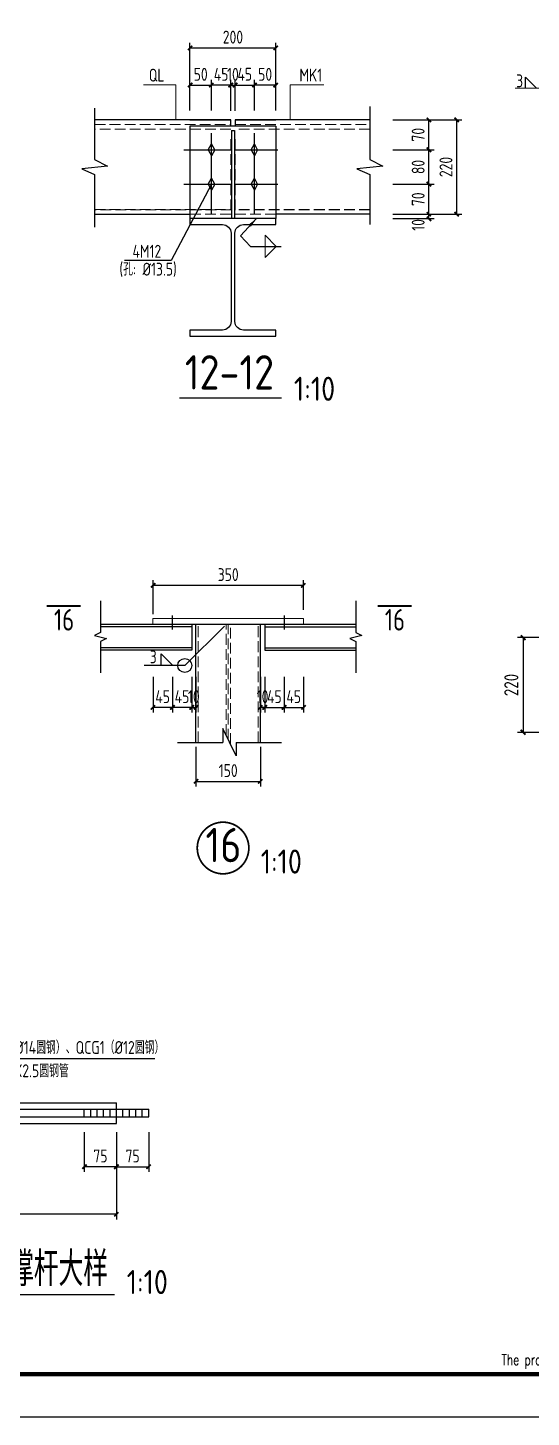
# Model space of a CAD drawing. Header units: millimetres. Extents: x 866561 to 877878, y 40199 to 44891.
# Drawn here: x 875580.1 to 875697.3, y 40208.1 to 40531.2 of the extents above; entities that cross this region are included whole.
import ezdxf
from ezdxf.enums import TextEntityAlignment as Align

# ---------------------------------------------------------------- set-up
doc = ezdxf.new("R2010")
doc.units = ezdxf.units.MM
doc.header["$LTSCALE"] = 1000
doc.header["$MEASUREMENT"] = 0
doc.linetypes.add('DASH', pattern=[0.35, 0.25, -0.1])
doc.linetypes.add('DOTE', pattern=[2.42, 2, -0.2, 0.02, -0.2])
for name, color, linetype, lineweight in [('1', 4, 'Continuous', 70), ('D3', 62, 'Continuous', 9), ('LZ', 64, 'Continuous', 9), ('数字', 3, 'Continuous', 9), ('细实线', 1, 'Continuous', 20)]:
    doc.layers.add(name, color=color, linetype=linetype, lineweight=lineweight)
for name, color, linetype in [('D1', 112, 'Continuous'), ('D2', 6, 'Continuous'), ('DIM', 7, 'Continuous'), ('DOTE', 1, 'DOTE'), ('FRAME', 4, 'Continuous'), ('M_Thin', 7, 'Continuous'), ('Prof', 2, 'Continuous'), ('PUB_DIM', 3, 'Continuous'), ('文字', 7, 'Continuous'), ('桩', 6, 'Continuous')]:
    doc.layers.add(name, color=color, linetype=linetype)
doc.styles.add('ECEC_TQ', font='txt_l.shx', dxfattribs={"bigfont": 'hztxt_l.shx'})
doc.styles.add('GBHZ', font='gbenor.shx', dxfattribs={"width": 0.9, "bigfont": 'gbcbig.shx'})
doc.dimstyles.new('Y10', dxfattribs={"dimscale": 0, "dimtxt": 3, "dimasz": 0.01, "dimexe": 1.2, "dimexo": 1, "dimgap": 1, "dimtad": 1, "dimdec": 0, "dimlfac": 10, "dimzin": 0, "dimdsep": 46, "dimtxsty": 'GBHZ', "dimblk1": 'DX', "dimblk2": 'DX', "dimsah": 1, "dimcen": 0.09, "dimdle": 1, "dimadec": 0, "dimazin": 0, "dimtfac": 1, "dimtdec": 0, "dimtix": 1, "dimtmove": 2, "dimatfit": 3, "dimldrblk": 'DX', "dimfxl": 0, "dimtolj": 1, "dimtzin": 0, "dimarcsym": 0})
doc.dimstyles.new('Y10(110)', dxfattribs={"dimscale": 1.1, "dimtxt": 3, "dimasz": 0.01, "dimexe": 1.2, "dimexo": 1, "dimgap": 1, "dimtad": 1, "dimdec": 0, "dimlfac": 10, "dimzin": 0, "dimdsep": 46, "dimtxsty": 'GBHZ', "dimblk1": 'DX', "dimblk2": 'DX', "dimsah": 1, "dimcen": 0.09, "dimdle": 1, "dimadec": 0, "dimazin": 0, "dimtfac": 1, "dimtdec": 0, "dimtix": 1, "dimtmove": 2, "dimatfit": 3, "dimldrblk": 'DX', "dimfxl": 0, "dimtolj": 1, "dimtzin": 0, "dimarcsym": 0})

# ---------------------------------------------------------------- blocks, each defined once
blk = doc.blocks.new('DX')
at = {"color": 0, "linetype": 'ByBlock', "const_width": 40}
blk.add_lwpolyline([(-54, -51), (46, 49)], dxfattribs=at)
blk = doc.blocks.new('*D701')
at = {"layer": 'Defpoints', "color": 0, "linetype": 'ByBlock', "transparency": 16777216}
for p in [(875600.74, 40275.39), (875550.06, 40273.17), (875550.06, 40255.31)]:
    blk.add_point(p, dxfattribs=at)
at = {"layer": 'dim', "color": 0, "linetype": 'ByBlock', "lineweight": -2, "transparency": 16777216}
for p, q in [((875550.06, 40272.17), (875550.06, 40254.11)), ((875600.74, 40274.39), (875600.74, 40254.11)), ((875600.73, 40255.31), (875550.07, 40255.31))]:
    blk.add_line(p, q, dxfattribs=at)
at = {"layer": 'dim', "color": 0, "linetype": 'ByBlock', "lineweight": -2, "transparency": 16777216, "xscale": 0.01, "yscale": 0.01, "zscale": 0.01, "rotation": 180}
blk.add_blockref('DX', (875550.06, 40255.31), dxfattribs=at)
at = {"layer": 'dim', "color": 0, "linetype": 'ByBlock', "lineweight": -2, "transparency": 16777216, "xscale": 0.01, "yscale": 0.01, "zscale": 0.01}
blk.add_blockref('DX', (875600.74, 40255.31), dxfattribs=at)
blk = doc.blocks.new('*D704')
at = {"layer": 'Defpoints', "color": 0, "linetype": 'ByBlock', "transparency": 16777216}
for p in [(875593.24, 40275.39), (875600.74, 40275.39), (875593.24, 40266.37)]:
    blk.add_point(p, dxfattribs=at)
at = {"layer": 'dim', "color": 0, "linetype": 'ByBlock', "lineweight": -2, "transparency": 16777216}
for p, q in [((875593.24, 40274.39), (875593.24, 40265.17)), ((875600.74, 40274.39), (875600.74, 40265.17)), ((875600.73, 40266.37), (875593.25, 40266.37))]:
    blk.add_line(p, q, dxfattribs=at)
at = {"layer": 'dim', "color": 0, "linetype": 'ByBlock', "lineweight": -2, "transparency": 16777216, "xscale": 0.01, "yscale": 0.01, "zscale": 0.01, "rotation": 180}
blk.add_blockref('DX', (875593.24, 40266.37), dxfattribs=at)
at = {"layer": 'dim', "color": 0, "linetype": 'ByBlock', "lineweight": -2, "transparency": 16777216, "xscale": 0.01, "yscale": 0.01, "zscale": 0.01}
blk.add_blockref('DX', (875600.74, 40266.37), dxfattribs=at)
at = {"layer": 'dim', "color": 0, "linetype": 'ByBlock', "transparency": 16777216, "insert": (875596.99, 40268.87), "char_height": 3, "attachment_point": 5, "style": 'GBHZ'}
blk.add_mtext('\\A1;75', dxfattribs=at)
blk = doc.blocks.new('*D705')
at = {"layer": 'Defpoints', "color": 0, "linetype": 'ByBlock', "transparency": 16777216}
for p in [(875600.74, 40275.39), (875608.24, 40275.39), (875608.24, 40266.37)]:
    blk.add_point(p, dxfattribs=at)
at = {"layer": 'dim', "color": 0, "linetype": 'ByBlock', "lineweight": -2, "transparency": 16777216}
for p, q in [((875600.74, 40274.39), (875600.74, 40265.17)), ((875608.24, 40274.39), (875608.24, 40265.17)), ((875600.75, 40266.37), (875608.23, 40266.37))]:
    blk.add_line(p, q, dxfattribs=at)
at = {"layer": 'dim', "color": 0, "linetype": 'ByBlock', "lineweight": -2, "transparency": 16777216, "xscale": 0.01, "yscale": 0.01, "zscale": 0.01, "rotation": 180}
blk.add_blockref('DX', (875600.74, 40266.37), dxfattribs=at)
at = {"layer": 'dim', "color": 0, "linetype": 'ByBlock', "lineweight": -2, "transparency": 16777216, "xscale": 0.01, "yscale": 0.01, "zscale": 0.01}
blk.add_blockref('DX', (875608.24, 40266.37), dxfattribs=at)
at = {"layer": 'dim', "color": 0, "linetype": 'ByBlock', "transparency": 16777216, "insert": (875604.49, 40268.87), "char_height": 3, "attachment_point": 5, "style": 'GBHZ'}
blk.add_mtext('\\A1;75', dxfattribs=at)
blk = doc.blocks.new('*D975')
at = {"layer": 'Defpoints', "color": 0, "linetype": 'ByBlock', "transparency": 16777216}
for p in [(875635.23, 40381.25), (875639.73, 40381.25), (875639.73, 40373.16)]:
    blk.add_point(p, dxfattribs=at)
at = {"layer": 'DIM', "color": 0, "linetype": 'ByBlock', "lineweight": -2, "transparency": 16777216}
for p, q in [((875635.23, 40380.25), (875635.23, 40371.96)), ((875639.73, 40380.25), (875639.73, 40371.96)), ((875635.22, 40373.16), (875635.21, 40373.16)), ((875635.23, 40373.16), (875639.73, 40373.16)), ((875639.74, 40373.16), (875639.75, 40373.16))]:
    blk.add_line(p, q, dxfattribs=at)
at = {"layer": 'DIM', "color": 0, "linetype": 'ByBlock', "lineweight": -2, "transparency": 16777216, "xscale": 0.01, "yscale": 0.01, "zscale": 0.01}
blk.add_blockref('DX', (875635.23, 40373.16), dxfattribs=at)
at = {"layer": 'DIM', "color": 0, "linetype": 'ByBlock', "lineweight": -2, "transparency": 16777216, "xscale": 0.01, "yscale": 0.01, "zscale": 0.01, "rotation": 180}
blk.add_blockref('DX', (875639.73, 40373.16), dxfattribs=at)
at = {"layer": 'DIM', "color": 0, "linetype": 'ByBlock', "transparency": 16777216, "insert": (875637.48, 40375.66), "char_height": 3, "attachment_point": 5, "style": 'GBHZ'}
blk.add_mtext('\\A1;45', dxfattribs=at)
blk = doc.blocks.new('*D976')
at = {"layer": 'Defpoints', "color": 0, "linetype": 'ByBlock', "transparency": 16777216}
for p in [(875639.73, 40381.25), (875644.23, 40381.25), (875644.23, 40373.16)]:
    blk.add_point(p, dxfattribs=at)
at = {"layer": 'DIM', "color": 0, "linetype": 'ByBlock', "lineweight": -2, "transparency": 16777216}
for p, q in [((875639.73, 40380.25), (875639.73, 40371.96)), ((875644.23, 40380.25), (875644.23, 40371.96)), ((875639.72, 40373.16), (875639.71, 40373.16)), ((875639.73, 40373.16), (875644.23, 40373.16)), ((875644.24, 40373.16), (875644.25, 40373.16))]:
    blk.add_line(p, q, dxfattribs=at)
at = {"layer": 'DIM', "color": 0, "linetype": 'ByBlock', "lineweight": -2, "transparency": 16777216, "xscale": 0.01, "yscale": 0.01, "zscale": 0.01}
blk.add_blockref('DX', (875639.73, 40373.16), dxfattribs=at)
at = {"layer": 'DIM', "color": 0, "linetype": 'ByBlock', "lineweight": -2, "transparency": 16777216, "xscale": 0.01, "yscale": 0.01, "zscale": 0.01, "rotation": 180}
blk.add_blockref('DX', (875644.23, 40373.16), dxfattribs=at)
at = {"layer": 'DIM', "color": 0, "linetype": 'ByBlock', "transparency": 16777216, "insert": (875641.98, 40375.66), "char_height": 3, "attachment_point": 5, "style": 'GBHZ'}
blk.add_mtext('\\A1;45', dxfattribs=at)
blk = doc.blocks.new('*D977')
at = {"layer": 'Defpoints', "color": 0, "linetype": 'ByBlock', "transparency": 16777216}
for p in [(875634.23, 40381.25), (875635.23, 40381.25), (875634.23, 40373.16)]:
    blk.add_point(p, dxfattribs=at)
at = {"layer": 'DIM', "color": 0, "linetype": 'ByBlock', "lineweight": -2, "transparency": 16777216}
for p, q in [((875634.23, 40380.25), (875634.23, 40371.96)), ((875635.23, 40380.25), (875635.23, 40371.96)), ((875634.22, 40373.16), (875634.21, 40373.16)), ((875635.23, 40373.16), (875634.23, 40373.16)), ((875635.24, 40373.16), (875635.25, 40373.16))]:
    blk.add_line(p, q, dxfattribs=at)
at = {"layer": 'DIM', "color": 0, "linetype": 'ByBlock', "lineweight": -2, "transparency": 16777216, "xscale": 0.01, "yscale": 0.01, "zscale": 0.01}
blk.add_blockref('DX', (875634.23, 40373.16), dxfattribs=at)
at = {"layer": 'DIM', "color": 0, "linetype": 'ByBlock', "lineweight": -2, "transparency": 16777216, "xscale": 0.01, "yscale": 0.01, "zscale": 0.01, "rotation": 180}
blk.add_blockref('DX', (875635.23, 40373.16), dxfattribs=at)
at = {"layer": 'DIM', "color": 0, "linetype": 'ByBlock', "transparency": 16777216, "insert": (875634.73, 40375.66), "char_height": 3, "attachment_point": 5, "style": 'GBHZ'}
blk.add_mtext('\\A1;10', dxfattribs=at)
blk = doc.blocks.new('*D978')
at = {"layer": 'Defpoints', "color": 0, "linetype": 'ByBlock', "transparency": 16777216}
for p in [(875609.23, 40401.53), (875644.23, 40394.84), (875609.23, 40393.83)]:
    blk.add_point(p, dxfattribs=at)
at = {"layer": 'DIM', "color": 0, "linetype": 'ByBlock', "lineweight": -2, "transparency": 16777216}
for p, q in [((875609.23, 40394.83), (875609.23, 40402.73)), ((875644.22, 40401.53), (875609.24, 40401.53)), ((875644.23, 40395.84), (875644.23, 40402.73))]:
    blk.add_line(p, q, dxfattribs=at)
at = {"layer": 'DIM', "color": 0, "linetype": 'ByBlock', "lineweight": -2, "transparency": 16777216, "xscale": 0.01, "yscale": 0.01, "zscale": 0.01, "rotation": 180}
blk.add_blockref('DX', (875609.23, 40401.53), dxfattribs=at)
at = {"layer": 'DIM', "color": 0, "linetype": 'ByBlock', "lineweight": -2, "transparency": 16777216, "xscale": 0.01, "yscale": 0.01, "zscale": 0.01}
blk.add_blockref('DX', (875644.23, 40401.53), dxfattribs=at)
at = {"layer": 'DIM', "color": 0, "linetype": 'ByBlock', "transparency": 16777216, "insert": (875626.73, 40404.03), "char_height": 3, "attachment_point": 5, "style": 'GBHZ'}
blk.add_mtext('\\A1;350', dxfattribs=at)
blk = doc.blocks.new('*D979')
at = {"layer": 'Defpoints', "color": 0, "linetype": 'ByBlock', "transparency": 16777216}
for p in [(875619.23, 40365.02), (875634.23, 40365.02), (875634.23, 40355.97)]:
    blk.add_point(p, dxfattribs=at)
at = {"layer": 'DIM', "color": 0, "linetype": 'ByBlock', "lineweight": -2, "transparency": 16777216}
for p, q in [((875619.23, 40364.02), (875619.23, 40354.77)), ((875634.23, 40364.02), (875634.23, 40354.77)), ((875619.24, 40355.97), (875634.22, 40355.97))]:
    blk.add_line(p, q, dxfattribs=at)
at = {"layer": 'DIM', "color": 0, "linetype": 'ByBlock', "lineweight": -2, "transparency": 16777216, "xscale": 0.01, "yscale": 0.01, "zscale": 0.01, "rotation": 180}
blk.add_blockref('DX', (875619.23, 40355.97), dxfattribs=at)
at = {"layer": 'DIM', "color": 0, "linetype": 'ByBlock', "lineweight": -2, "transparency": 16777216, "xscale": 0.01, "yscale": 0.01, "zscale": 0.01}
blk.add_blockref('DX', (875634.23, 40355.97), dxfattribs=at)
at = {"layer": 'DIM', "color": 0, "linetype": 'ByBlock', "transparency": 16777216, "insert": (875626.73, 40358.47), "char_height": 3, "attachment_point": 5, "style": 'GBHZ'}
blk.add_mtext('\\A1;150', dxfattribs=at)
blk = doc.blocks.new('*D980')
at = {"layer": 'Defpoints', "color": 0, "linetype": 'ByBlock', "transparency": 16777216}
for p in [(875613.73, 40381.25), (875618.23, 40381.25), (875613.73, 40373.16)]:
    blk.add_point(p, dxfattribs=at)
at = {"layer": 'DIM', "color": 0, "linetype": 'ByBlock', "lineweight": -2, "transparency": 16777216}
for p, q in [((875613.73, 40380.25), (875613.73, 40371.96)), ((875618.23, 40380.25), (875618.23, 40371.96)), ((875613.72, 40373.16), (875613.71, 40373.16)), ((875618.23, 40373.16), (875613.73, 40373.16)), ((875618.24, 40373.16), (875618.25, 40373.16))]:
    blk.add_line(p, q, dxfattribs=at)
at = {"layer": 'DIM', "color": 0, "linetype": 'ByBlock', "lineweight": -2, "transparency": 16777216, "xscale": 0.01, "yscale": 0.01, "zscale": 0.01}
blk.add_blockref('DX', (875613.73, 40373.16), dxfattribs=at)
at = {"layer": 'DIM', "color": 0, "linetype": 'ByBlock', "lineweight": -2, "transparency": 16777216, "xscale": 0.01, "yscale": 0.01, "zscale": 0.01, "rotation": 180}
blk.add_blockref('DX', (875618.23, 40373.16), dxfattribs=at)
at = {"layer": 'DIM', "color": 0, "linetype": 'ByBlock', "transparency": 16777216, "insert": (875615.98, 40375.66), "char_height": 3, "attachment_point": 5, "style": 'GBHZ'}
blk.add_mtext('\\A1;45', dxfattribs=at)
blk = doc.blocks.new('*D981')
at = {"layer": 'Defpoints', "color": 0, "linetype": 'ByBlock', "transparency": 16777216}
for p in [(875609.23, 40381.25), (875613.73, 40381.25), (875609.23, 40373.16)]:
    blk.add_point(p, dxfattribs=at)
at = {"layer": 'DIM', "color": 0, "linetype": 'ByBlock', "lineweight": -2, "transparency": 16777216}
for p, q in [((875609.23, 40380.25), (875609.23, 40371.96)), ((875613.73, 40380.25), (875613.73, 40371.96)), ((875609.22, 40373.16), (875609.21, 40373.16)), ((875613.73, 40373.16), (875609.23, 40373.16)), ((875613.74, 40373.16), (875613.75, 40373.16))]:
    blk.add_line(p, q, dxfattribs=at)
at = {"layer": 'DIM', "color": 0, "linetype": 'ByBlock', "lineweight": -2, "transparency": 16777216, "xscale": 0.01, "yscale": 0.01, "zscale": 0.01}
blk.add_blockref('DX', (875609.23, 40373.16), dxfattribs=at)
at = {"layer": 'DIM', "color": 0, "linetype": 'ByBlock', "lineweight": -2, "transparency": 16777216, "xscale": 0.01, "yscale": 0.01, "zscale": 0.01, "rotation": 180}
blk.add_blockref('DX', (875613.73, 40373.16), dxfattribs=at)
at = {"layer": 'DIM', "color": 0, "linetype": 'ByBlock', "transparency": 16777216, "insert": (875611.48, 40375.66), "char_height": 3, "attachment_point": 5, "style": 'GBHZ'}
blk.add_mtext('\\A1;45', dxfattribs=at)
blk = doc.blocks.new('*D982')
at = {"layer": 'Defpoints', "color": 0, "linetype": 'ByBlock', "transparency": 16777216}
for p in [(875618.23, 40381.25), (875619.23, 40381.25), (875619.23, 40373.16)]:
    blk.add_point(p, dxfattribs=at)
at = {"layer": 'DIM', "color": 0, "linetype": 'ByBlock', "lineweight": -2, "transparency": 16777216}
for p, q in [((875618.23, 40380.25), (875618.23, 40371.96)), ((875619.23, 40380.25), (875619.23, 40371.96)), ((875618.22, 40373.16), (875618.21, 40373.16)), ((875618.23, 40373.16), (875619.23, 40373.16)), ((875619.24, 40373.16), (875619.25, 40373.16))]:
    blk.add_line(p, q, dxfattribs=at)
at = {"layer": 'DIM', "color": 0, "linetype": 'ByBlock', "lineweight": -2, "transparency": 16777216, "xscale": 0.01, "yscale": 0.01, "zscale": 0.01}
blk.add_blockref('DX', (875618.23, 40373.16), dxfattribs=at)
at = {"layer": 'DIM', "color": 0, "linetype": 'ByBlock', "lineweight": -2, "transparency": 16777216, "xscale": 0.01, "yscale": 0.01, "zscale": 0.01, "rotation": 180}
blk.add_blockref('DX', (875619.23, 40373.16), dxfattribs=at)
at = {"layer": 'DIM', "color": 0, "linetype": 'ByBlock', "transparency": 16777216, "insert": (875618.73, 40375.66), "char_height": 3, "attachment_point": 5, "style": 'GBHZ'}
blk.add_mtext('\\A1;10', dxfattribs=at)
blk = doc.blocks.new('*D1043')
at = {"layer": 'Defpoints', "color": 0, "linetype": 'ByBlock', "transparency": 16777216}
for p in [(875710.88, 40389.4), (875695.37, 40367.35), (875710.88, 40367.35)]:
    blk.add_point(p, dxfattribs=at)
at = {"layer": 'DIM', "color": 0, "linetype": 'ByBlock', "lineweight": -2, "transparency": 16777216}
for p, q in [((875709.78, 40389.4), (875694.05, 40389.4)), ((875695.37, 40389.39), (875695.37, 40367.36)), ((875709.78, 40367.35), (875694.05, 40367.35))]:
    blk.add_line(p, q, dxfattribs=at)
at = {"layer": 'DIM', "color": 0, "linetype": 'ByBlock', "lineweight": -2, "transparency": 16777216, "xscale": 0.011, "yscale": 0.011, "zscale": 0.011}
for p, rotation in [((875695.37, 40389.4), 90), ((875695.37, 40367.35), 270)]:
    blk.add_blockref('DX', p, dxfattribs=dict(at, rotation=rotation))
at = {"layer": 'DIM', "color": 0, "linetype": 'ByBlock', "transparency": 16777216, "insert": (875692.62, 40378.37), "char_height": 3.3, "attachment_point": 5, "rotation": 90, "style": 'GBHZ'}
blk.add_mtext('\\A1;220', dxfattribs=at)
blk = doc.blocks.new('*D1052')
at = {"layer": 'Defpoints', "color": 0, "linetype": 'ByBlock', "transparency": 16777216}
for p in [(875664.08, 40487.8), (875673.44, 40487.8), (875664.08, 40486.8)]:
    blk.add_point(p, dxfattribs=at)
at = {"layer": 'DIM', "color": 0, "linetype": 'ByBlock', "lineweight": -2, "transparency": 16777216}
for p, q in [((875665.08, 40487.8), (875674.64, 40487.8)), ((875673.44, 40487.81), (875673.44, 40487.82)), ((875673.44, 40486.8), (875673.44, 40487.8)), ((875665.08, 40486.8), (875674.64, 40486.8)), ((875673.44, 40486.79), (875673.44, 40486.78))]:
    blk.add_line(p, q, dxfattribs=at)
at = {"layer": 'DIM', "color": 0, "linetype": 'ByBlock', "lineweight": -2, "transparency": 16777216, "xscale": 0.01, "yscale": 0.01, "zscale": 0.01}
for p, rotation in [((875673.44, 40487.8), 270), ((875673.44, 40486.8), 90)]:
    blk.add_blockref('DX', p, dxfattribs=dict(at, rotation=rotation))
at = {"layer": 'DIM', "color": 0, "linetype": 'ByBlock', "transparency": 16777216, "insert": (875670.94, 40485.33), "char_height": 3, "attachment_point": 5, "rotation": 90, "style": 'GBHZ'}
blk.add_mtext('\\A1;10', dxfattribs=at)
blk = doc.blocks.new('*D1053')
at = {"layer": 'Defpoints', "color": 0, "linetype": 'ByBlock', "transparency": 16777216}
for p in [(875664.08, 40494.8), (875673.44, 40494.8), (875664.08, 40487.8)]:
    blk.add_point(p, dxfattribs=at)
at = {"layer": 'DIM', "color": 0, "linetype": 'ByBlock', "lineweight": -2, "transparency": 16777216}
for p, q in [((875665.08, 40494.8), (875674.64, 40494.8)), ((875673.44, 40487.81), (875673.44, 40494.79)), ((875665.08, 40487.8), (875674.64, 40487.8))]:
    blk.add_line(p, q, dxfattribs=at)
at = {"layer": 'DIM', "color": 0, "linetype": 'ByBlock', "lineweight": -2, "transparency": 16777216, "xscale": 0.01, "yscale": 0.01, "zscale": 0.01}
for p, rotation in [((875673.44, 40494.8), 90), ((875673.44, 40487.8), 270)]:
    blk.add_blockref('DX', p, dxfattribs=dict(at, rotation=rotation))
at = {"layer": 'DIM', "color": 0, "linetype": 'ByBlock', "transparency": 16777216, "insert": (875670.94, 40491.3), "char_height": 3, "attachment_point": 5, "rotation": 90, "style": 'GBHZ'}
blk.add_mtext('\\A1;70', dxfattribs=at)
blk = doc.blocks.new('*D1054')
at = {"layer": 'Defpoints', "color": 0, "linetype": 'ByBlock', "transparency": 16777216}
for p in [(875664.08, 40502.8), (875673.44, 40502.8), (875664.08, 40494.8)]:
    blk.add_point(p, dxfattribs=at)
at = {"layer": 'DIM', "color": 0, "linetype": 'ByBlock', "lineweight": -2, "transparency": 16777216}
for p, q in [((875665.08, 40502.8), (875674.64, 40502.8)), ((875673.44, 40494.81), (875673.44, 40502.79)), ((875665.08, 40494.8), (875674.64, 40494.8))]:
    blk.add_line(p, q, dxfattribs=at)
at = {"layer": 'DIM', "color": 0, "linetype": 'ByBlock', "lineweight": -2, "transparency": 16777216, "xscale": 0.01, "yscale": 0.01, "zscale": 0.01}
for p, rotation in [((875673.44, 40502.8), 90), ((875673.44, 40494.8), 270)]:
    blk.add_blockref('DX', p, dxfattribs=dict(at, rotation=rotation))
at = {"layer": 'DIM', "color": 0, "linetype": 'ByBlock', "transparency": 16777216, "insert": (875670.94, 40498.8), "char_height": 3, "attachment_point": 5, "rotation": 90, "style": 'GBHZ'}
blk.add_mtext('\\A1;80', dxfattribs=at)
blk = doc.blocks.new('*D1055')
at = {"layer": 'Defpoints', "color": 0, "linetype": 'ByBlock', "transparency": 16777216}
for p in [(875664.08, 40509.8), (875673.44, 40509.8), (875664.08, 40502.8)]:
    blk.add_point(p, dxfattribs=at)
at = {"layer": 'DIM', "color": 0, "linetype": 'ByBlock', "lineweight": -2, "transparency": 16777216}
for p, q in [((875665.08, 40509.8), (875674.64, 40509.8)), ((875673.44, 40502.81), (875673.44, 40509.79)), ((875665.08, 40502.8), (875674.64, 40502.8))]:
    blk.add_line(p, q, dxfattribs=at)
at = {"layer": 'DIM', "color": 0, "linetype": 'ByBlock', "lineweight": -2, "transparency": 16777216, "xscale": 0.01, "yscale": 0.01, "zscale": 0.01}
for p, rotation in [((875673.44, 40509.8), 90), ((875673.44, 40502.8), 270)]:
    blk.add_blockref('DX', p, dxfattribs=dict(at, rotation=rotation))
at = {"layer": 'DIM', "color": 0, "linetype": 'ByBlock', "transparency": 16777216, "insert": (875670.94, 40506.3), "char_height": 3, "attachment_point": 5, "rotation": 90, "style": 'GBHZ'}
blk.add_mtext('\\A1;70', dxfattribs=at)
blk = doc.blocks.new('*D1059')
at = {"layer": 'Defpoints', "color": 0, "linetype": 'ByBlock', "transparency": 16777216}
for p in [(875622.83, 40517.84), (875617.83, 40510.9), (875622.83, 40510.9)]:
    blk.add_point(p, dxfattribs=at)
at = {"layer": 'DIM', "color": 0, "linetype": 'ByBlock', "lineweight": -2, "transparency": 16777216}
for p, q in [((875617.83, 40511.9), (875617.83, 40519.04)), ((875617.84, 40517.84), (875622.82, 40517.84)), ((875622.83, 40511.9), (875622.83, 40519.04))]:
    blk.add_line(p, q, dxfattribs=at)
at = {"layer": 'DIM', "color": 0, "linetype": 'ByBlock', "lineweight": -2, "transparency": 16777216, "xscale": 0.01, "yscale": 0.01, "zscale": 0.01, "rotation": 180}
blk.add_blockref('DX', (875617.83, 40517.84), dxfattribs=at)
at = {"layer": 'DIM', "color": 0, "linetype": 'ByBlock', "lineweight": -2, "transparency": 16777216, "xscale": 0.01, "yscale": 0.01, "zscale": 0.01}
blk.add_blockref('DX', (875622.83, 40517.84), dxfattribs=at)
at = {"layer": 'DIM', "color": 0, "linetype": 'ByBlock', "transparency": 16777216, "insert": (875620.33, 40520.34), "char_height": 3, "attachment_point": 5, "style": 'GBHZ'}
blk.add_mtext('\\A1;50', dxfattribs=at)
blk = doc.blocks.new('*D1060')
at = {"layer": 'Defpoints', "color": 0, "linetype": 'ByBlock', "transparency": 16777216}
for p in [(875622.83, 40517.84), (875622.83, 40510.9), (875627.33, 40510.83)]:
    blk.add_point(p, dxfattribs=at)
at = {"layer": 'DIM', "color": 0, "linetype": 'ByBlock', "lineweight": -2, "transparency": 16777216}
for p, q in [((875622.82, 40517.84), (875622.81, 40517.84)), ((875622.83, 40511.9), (875622.83, 40519.04)), ((875627.33, 40517.84), (875622.83, 40517.84)), ((875627.33, 40511.83), (875627.33, 40519.04)), ((875627.34, 40517.84), (875627.35, 40517.84))]:
    blk.add_line(p, q, dxfattribs=at)
at = {"layer": 'DIM', "color": 0, "linetype": 'ByBlock', "lineweight": -2, "transparency": 16777216, "xscale": 0.01, "yscale": 0.01, "zscale": 0.01}
blk.add_blockref('DX', (875622.83, 40517.84), dxfattribs=at)
at = {"layer": 'DIM', "color": 0, "linetype": 'ByBlock', "lineweight": -2, "transparency": 16777216, "xscale": 0.01, "yscale": 0.01, "zscale": 0.01, "rotation": 180}
blk.add_blockref('DX', (875627.33, 40517.84), dxfattribs=at)
at = {"layer": 'DIM', "color": 0, "linetype": 'ByBlock', "transparency": 16777216, "insert": (875625.08, 40520.34), "char_height": 3, "attachment_point": 5, "style": 'GBHZ'}
blk.add_mtext('\\A1;45', dxfattribs=at)
blk = doc.blocks.new('*D1061')
at = {"layer": 'Defpoints', "color": 0, "linetype": 'ByBlock', "transparency": 16777216}
for p in [(875632.83, 40517.84), (875632.83, 40510.9), (875637.83, 40510.9)]:
    blk.add_point(p, dxfattribs=at)
at = {"layer": 'DIM', "color": 0, "linetype": 'ByBlock', "lineweight": -2, "transparency": 16777216}
for p, q in [((875632.83, 40511.9), (875632.83, 40519.04)), ((875637.82, 40517.84), (875632.84, 40517.84)), ((875637.83, 40511.9), (875637.83, 40519.04))]:
    blk.add_line(p, q, dxfattribs=at)
at = {"layer": 'DIM', "color": 0, "linetype": 'ByBlock', "lineweight": -2, "transparency": 16777216, "xscale": 0.01, "yscale": 0.01, "zscale": 0.01, "rotation": 180}
blk.add_blockref('DX', (875632.83, 40517.84), dxfattribs=at)
at = {"layer": 'DIM', "color": 0, "linetype": 'ByBlock', "lineweight": -2, "transparency": 16777216, "xscale": 0.01, "yscale": 0.01, "zscale": 0.01}
blk.add_blockref('DX', (875637.83, 40517.84), dxfattribs=at)
at = {"layer": 'DIM', "color": 0, "linetype": 'ByBlock', "transparency": 16777216, "insert": (875635.33, 40520.34), "char_height": 3, "attachment_point": 5, "style": 'GBHZ'}
blk.add_mtext('\\A1;50', dxfattribs=at)
blk = doc.blocks.new('*D1062')
at = {"layer": 'Defpoints', "color": 0, "linetype": 'ByBlock', "transparency": 16777216}
for p in [(875637.83, 40526.49), (875617.83, 40512.9), (875637.83, 40512.9)]:
    blk.add_point(p, dxfattribs=at)
at = {"layer": 'DIM', "color": 0, "linetype": 'ByBlock', "lineweight": -2, "transparency": 16777216}
for p, q in [((875617.83, 40513.9), (875617.83, 40527.69)), ((875617.84, 40526.49), (875637.82, 40526.49)), ((875637.83, 40513.9), (875637.83, 40527.69))]:
    blk.add_line(p, q, dxfattribs=at)
at = {"layer": 'DIM', "color": 0, "linetype": 'ByBlock', "lineweight": -2, "transparency": 16777216, "xscale": 0.01, "yscale": 0.01, "zscale": 0.01, "rotation": 180}
blk.add_blockref('DX', (875617.83, 40526.49), dxfattribs=at)
at = {"layer": 'DIM', "color": 0, "linetype": 'ByBlock', "lineweight": -2, "transparency": 16777216, "xscale": 0.01, "yscale": 0.01, "zscale": 0.01}
blk.add_blockref('DX', (875637.83, 40526.49), dxfattribs=at)
at = {"layer": 'DIM', "color": 0, "linetype": 'ByBlock', "transparency": 16777216, "insert": (875627.83, 40528.99), "char_height": 3, "attachment_point": 5, "style": 'GBHZ'}
blk.add_mtext('\\A1;200', dxfattribs=at)
blk = doc.blocks.new('*D1063')
at = {"layer": 'Defpoints', "color": 0, "linetype": 'ByBlock', "transparency": 16777216}
for p in [(875628.33, 40517.84), (875627.33, 40510.83), (875628.33, 40510.85)]:
    blk.add_point(p, dxfattribs=at)
at = {"layer": 'DIM', "color": 0, "linetype": 'ByBlock', "lineweight": -2, "transparency": 16777216}
for p, q in [((875627.32, 40517.84), (875627.31, 40517.84)), ((875627.33, 40511.83), (875627.33, 40519.04)), ((875627.33, 40517.84), (875628.33, 40517.84)), ((875628.33, 40511.85), (875628.33, 40519.04)), ((875628.34, 40517.84), (875628.35, 40517.84))]:
    blk.add_line(p, q, dxfattribs=at)
at = {"layer": 'DIM', "color": 0, "linetype": 'ByBlock', "lineweight": -2, "transparency": 16777216, "xscale": 0.01, "yscale": 0.01, "zscale": 0.01}
blk.add_blockref('DX', (875627.33, 40517.84), dxfattribs=at)
at = {"layer": 'DIM', "color": 0, "linetype": 'ByBlock', "lineweight": -2, "transparency": 16777216, "xscale": 0.01, "yscale": 0.01, "zscale": 0.01, "rotation": 180}
blk.add_blockref('DX', (875628.33, 40517.84), dxfattribs=at)
at = {"layer": 'DIM', "color": 0, "linetype": 'ByBlock', "transparency": 16777216, "insert": (875627.83, 40520.34), "char_height": 3, "attachment_point": 5, "style": 'GBHZ'}
blk.add_mtext('\\A1;10', dxfattribs=at)
blk = doc.blocks.new('*D1064')
at = {"layer": 'Defpoints', "color": 0, "linetype": 'ByBlock', "transparency": 16777216}
for p in [(875632.83, 40517.86), (875628.33, 40510.85), (875632.83, 40510.91)]:
    blk.add_point(p, dxfattribs=at)
at = {"layer": 'DIM', "color": 0, "linetype": 'ByBlock', "lineweight": -2, "transparency": 16777216}
for p, q in [((875628.32, 40517.86), (875628.31, 40517.86)), ((875628.33, 40511.85), (875628.33, 40519.06)), ((875628.33, 40517.86), (875632.83, 40517.86)), ((875632.83, 40511.91), (875632.83, 40519.06)), ((875632.84, 40517.86), (875632.85, 40517.86))]:
    blk.add_line(p, q, dxfattribs=at)
at = {"layer": 'DIM', "color": 0, "linetype": 'ByBlock', "lineweight": -2, "transparency": 16777216, "xscale": 0.01, "yscale": 0.01, "zscale": 0.01}
blk.add_blockref('DX', (875628.33, 40517.86), dxfattribs=at)
at = {"layer": 'DIM', "color": 0, "linetype": 'ByBlock', "lineweight": -2, "transparency": 16777216, "xscale": 0.01, "yscale": 0.01, "zscale": 0.01, "rotation": 180}
blk.add_blockref('DX', (875632.83, 40517.86), dxfattribs=at)
at = {"layer": 'DIM', "color": 0, "linetype": 'ByBlock', "transparency": 16777216, "insert": (875630.58, 40520.36), "char_height": 3, "attachment_point": 5, "style": 'GBHZ'}
blk.add_mtext('\\A1;45', dxfattribs=at)
blk = doc.blocks.new('*D1065')
at = {"layer": 'Defpoints', "color": 0, "linetype": 'ByBlock', "transparency": 16777216}
for p in [(875665.08, 40509.8), (875679.9, 40509.8), (875665.08, 40487.8)]:
    blk.add_point(p, dxfattribs=at)
at = {"layer": 'DIM', "color": 0, "linetype": 'ByBlock', "lineweight": -2, "transparency": 16777216}
for p, q in [((875666.08, 40509.8), (875681.1, 40509.8)), ((875679.9, 40487.81), (875679.9, 40509.79)), ((875666.08, 40487.8), (875681.1, 40487.8))]:
    blk.add_line(p, q, dxfattribs=at)
at = {"layer": 'DIM', "color": 0, "linetype": 'ByBlock', "lineweight": -2, "transparency": 16777216, "xscale": 0.01, "yscale": 0.01, "zscale": 0.01}
for p, rotation in [((875679.9, 40509.8), 90), ((875679.9, 40487.8), 270)]:
    blk.add_blockref('DX', p, dxfattribs=dict(at, rotation=rotation))
at = {"layer": 'DIM', "color": 0, "linetype": 'ByBlock', "transparency": 16777216, "insert": (875677.4, 40498.8), "char_height": 3, "attachment_point": 5, "rotation": 90, "style": 'GBHZ'}
blk.add_mtext('\\A1;220', dxfattribs=at)

msp = doc.modelspace()

# ---------------------------------------------------------------- linework, layer by layer
msp.add_line((875911.262, 40208.139), (875070.262, 40208.139))
at = {"color": 0, "const_width": 1}
msp.add_lwpolyline([(875901.262, 40218.139), (875095.262, 40218.139), (875095.262, 40792.139), (875901.262, 40792.139)], close=True, dxfattribs=at)
at = {"linetype": 'ByBlock', "ltscale": 0.5, "const_width": 0.4}
msp.add_lwpolyline([(875619.529, 40340.473, 1), (875631.529, 40340.473, 1)], format="xyb", close=True, dxfattribs=at)
at = {"layer": '1', "const_width": 0.48}
for points in [[(875584.491, 40396.756), (875592.413, 40396.756)], [(875661.483, 40396.756), (875669.405, 40396.756)]]:
    msp.add_lwpolyline(points, dxfattribs=at)
at = {"layer": 'D1', "color": 251}
for p, q in [((875695.909, 40517.098), (875695.909, 40519.667)), ((875695.909, 40519.667), (875698.478, 40517.098)), ((875622.834, 40494.799), (875613.422, 40477.084)), ((875635.361, 40482.92), (875637.93, 40480.35)), ((875631.901, 40480.35), (875639.047, 40480.35)), ((875635.361, 40477.781), (875637.93, 40480.35)), ((875613.422, 40477.084), (875602.599, 40477.084)), ((875616.62, 40382.907), (875625.841, 40392.024)), ((875611.151, 40382.907), (875611.151, 40385.611)), ((875611.151, 40385.611), (875613.855, 40382.907)), ((875616.62, 40382.907), (875607.211, 40382.907)), ((875628.562, 40361.937), (875625.485, 40368.258)), ((875625.485, 40368.258), (875625.485, 40365.023)), ((875614.899, 40365.023), (875625.485, 40365.023)), ((875628.562, 40365.023), (875639.168, 40365.023)), ((875628.562, 40365.023), (875628.562, 40361.937))]:
    msp.add_line(p, q, dxfattribs=at)
msp.add_circle((875616.62, 40382.907), 1.629, dxfattribs=at)
at = {"layer": 'D2'}
for p, q in [((875627.334, 40509.756), (875595.639, 40509.756)), ((875617.834, 40509.756), (875627.334, 40509.756)), ((875617.834, 40508.265), (875617.834, 40486.802)), ((875637.834, 40508.265), (875617.834, 40508.265)), ((875627.334, 40508.265), (875627.334, 40509.756)), ((875627.484, 40507.265), (875627.484, 40486.802)), ((875627.484, 40507.265), (875628.184, 40507.265)), ((875628.184, 40507.265), (875628.184, 40486.802)), ((875628.334, 40509.756), (875637.834, 40509.756)), ((875659.685, 40509.756), (875628.334, 40509.756)), ((875628.334, 40509.756), (875628.334, 40508.265)), ((875637.834, 40508.265), (875637.834, 40486.802)), ((875595.639, 40487.802), (875617.834, 40487.802)), ((875659.685, 40487.802), (875637.834, 40487.802)), ((875613.727, 40394.503), (875613.727, 40391.235)), ((875639.727, 40394.503), (875639.727, 40391.235)), ((875597.028, 40392.474), (875656.426, 40392.474)), ((875618.23, 40391.911), (875597.028, 40391.911)), ((875618.23, 40392.474), (875618.23, 40386.476)), ((875619.227, 40365.023), (875619.227, 40392.474)), ((875634.227, 40365.023), (875634.227, 40392.474)), ((875635.224, 40392.474), (875635.224, 40386.476)), ((875635.224, 40391.911), (875656.426, 40391.911)), ((875618.23, 40387.04), (875597.028, 40387.04)), ((875618.23, 40386.476), (875597.028, 40386.476)), ((875635.224, 40387.04), (875656.426, 40387.04)), ((875635.224, 40386.476), (875656.426, 40386.476))]:
    msp.add_line(p, q, dxfattribs=at)
at = {"layer": 'D3', "color": 251}
for p, q in [((875614.513, 40517.866), (875607.051, 40517.866)), ((875614.513, 40517.866), (875614.513, 40509.756)), ((875641.155, 40517.866), (875648.998, 40517.866)), ((875641.155, 40517.866), (875641.155, 40509.756)), ((875629.609, 40482.82), (875633.28, 40486.802)), ((875629.609, 40482.82), (875631.901, 40480.35)), ((875635.361, 40477.781), (875635.361, 40482.92))]:
    msp.add_line(p, q, dxfattribs=at)
at = {"layer": 'D3'}
for p, q in [((875609.227, 40393.827), (875644.227, 40393.827)), ((875609.227, 40393.827), (875609.227, 40392.474)), ((875644.227, 40393.827), (875644.227, 40392.474))]:
    msp.add_line(p, q, dxfattribs=at)
at = {"layer": 'D3', "color": 251}
msp.add_solid([(875632.016, 40484.91), (875633.28, 40486.802), (875632.016, 40484.91), (875631.467, 40485.39)], dxfattribs=at)
at = {"layer": 'dim', "color": 0, "linetype": 'Continuous'}
msp.add_line((875565.203, 40291.527), (875609.681, 40291.527), dxfattribs=at)
at = {"layer": 'DOTE', "linetype": 'DOTE', "ltscale": 5}
for p, q in [((875622.834, 40487.802), (875622.834, 40506.686)), ((875632.834, 40487.802), (875632.834, 40506.686)), ((875616.383, 40502.802), (875627.334, 40502.802)), ((875628.334, 40502.802), (875638.285, 40502.802)), ((875616.383, 40494.799), (875627.334, 40494.799)), ((875628.334, 40494.799), (875638.285, 40494.799))]:
    msp.add_line(p, q, dxfattribs=at)
at = {"layer": 'FRAME', "color": 4}
for p, q in [((875550.055, 40281.257), (875600.742, 40281.257)), ((875600.742, 40276.457), (875600.742, 40281.257)), ((875556.497, 40277.957), (875593.242, 40277.957)), ((875557.555, 40279.757), (875594.523, 40279.757)), ((875593.242, 40277.957), (875593.242, 40279.757)), ((875593.242, 40277.957), (875608.242, 40277.957)), ((875594.523, 40279.757), (875608.242, 40279.757)), ((875594.742, 40277.957), (875594.742, 40279.757)), ((875596.242, 40277.957), (875596.242, 40279.757)), ((875597.742, 40277.957), (875597.742, 40279.757)), ((875599.242, 40277.957), (875599.242, 40279.757)), ((875602.242, 40277.957), (875602.242, 40279.757)), ((875603.742, 40277.957), (875603.742, 40279.757)), ((875605.242, 40277.957), (875605.242, 40279.757)), ((875606.742, 40277.957), (875606.742, 40279.757)), ((875608.242, 40277.957), (875608.242, 40279.757)), ((875550.055, 40276.457), (875600.742, 40276.457))]:
    msp.add_line(p, q, dxfattribs=at)
at = {"layer": 'LZ', "color": 251, "linetype": 'DASH', "ltscale": 0.01}
for p, q in [((875595.639, 40508.686), (875627.334, 40508.686)), ((875627.334, 40507.615), (875595.639, 40507.615)), ((875628.334, 40508.686), (875659.685, 40508.686)), ((875659.685, 40507.615), (875628.334, 40507.615)), ((875627.334, 40505.265), (875627.334, 40487.802)), ((875628.334, 40505.265), (875628.334, 40487.802)), ((875595.639, 40488.943), (875627.334, 40488.943)), ((875627.484, 40488.873), (875595.639, 40488.873)), ((875617.834, 40487.802), (875627.334, 40487.802)), ((875659.685, 40488.943), (875628.334, 40488.943)), ((875659.685, 40488.873), (875628.334, 40488.873)), ((875637.834, 40487.802), (875628.334, 40487.802)), ((875619.727, 40365.023), (875619.727, 40392.474)), ((875626.227, 40366.733), (875626.227, 40392.474)), ((875626.727, 40365.706), (875626.727, 40392.474)), ((875627.227, 40364.679), (875627.227, 40392.474)), ((875633.727, 40365.023), (875633.727, 40392.474))]:
    msp.add_line(p, q, dxfattribs=at)
at = {"layer": 'M_Thin', "color": 7, "elevation": 4.991}
for points in [[(875595.639, 40512.453), (875595.639, 40500.529), (875598.639, 40499.029), (875592.639, 40498.408), (875595.639, 40497.029), (875595.639, 40484.781)], [(875659.685, 40512.847), (875659.685, 40500.529), (875662.685, 40499.029), (875656.685, 40498.352), (875659.685, 40497.029), (875659.685, 40485.436)]]:
    msp.add_lwpolyline(points, dxfattribs=at)
at = {"layer": 'M_Thin', "color": 7}
for points in [[(875597.028, 40397.939), (875597.028, 40390.568), (875595.628, 40389.868), (875598.428, 40389.168), (875597.028, 40388.468), (875597.028, 40381.171)], [(875656.426, 40397.939), (875656.426, 40390.568), (875657.826, 40389.868), (875655.026, 40389.168), (875656.426, 40388.468), (875656.426, 40381.171)]]:
    msp.add_lwpolyline(points, dxfattribs=at)
at = {"layer": 'Prof'}
msp.add_lwpolyline([(875617.834, 40459.5), (875637.834, 40459.5), (875637.834, 40460.9), (875630.284, 40460.9, -0.4142136), (875628.284, 40462.9), (875628.284, 40483.402, -0.4142136), (875630.284, 40485.402), (875637.834, 40485.402), (875637.834, 40486.802), (875617.834, 40486.802), (875617.834, 40485.402), (875625.384, 40485.402, -0.4142136), (875627.384, 40483.402), (875627.384, 40462.9, -0.4142136), (875625.384, 40460.9), (875617.834, 40460.9)], format="xyb", close=True, dxfattribs=at)
at = {"layer": '文字', "color": 6, "const_width": 0.32, "elevation": 5}
msp.add_lwpolyline([(875615.383, 40445.102), (875639.148, 40445.102)], dxfattribs=at)
at = {"layer": '文字', "color": 6, "const_width": 0.32}
msp.add_lwpolyline([(875545.992, 40236.654), (875600.312, 40236.654)], dxfattribs=at)
at = {"layer": '桩'}
for p, q in [((875622.085, 40502.802), (875622.834, 40504.184)), ((875623.583, 40502.802), (875622.834, 40504.184)), ((875632.085, 40502.802), (875632.834, 40504.184)), ((875633.583, 40502.802), (875632.834, 40504.184)), ((875622.085, 40502.802), (875622.834, 40501.421)), ((875623.583, 40502.802), (875622.834, 40501.421)), ((875632.085, 40502.802), (875632.834, 40501.421)), ((875633.583, 40502.802), (875632.834, 40501.421)), ((875622.085, 40494.799), (875622.834, 40496.181)), ((875622.085, 40494.799), (875622.834, 40493.418)), ((875623.583, 40494.799), (875622.834, 40496.181)), ((875623.583, 40494.799), (875622.834, 40493.418)), ((875632.085, 40494.799), (875632.834, 40496.181)), ((875632.085, 40494.799), (875632.834, 40493.418)), ((875633.583, 40494.799), (875632.834, 40496.181)), ((875633.583, 40494.799), (875632.834, 40493.418))]:
    msp.add_line(p, q, dxfattribs=at)
at = {"layer": '细实线', "color": 251}
msp.add_line((875693.481, 40517.098), (875709.068, 40517.098), dxfattribs=at)

# ---------------------------------------------------------------- texts
at = {"style": 'ECEC_TQ', "width": 0.72}
msp.add_text('The proprietary right of this document belongs to Anhui Huadong Chemical And Medical Engineering  Co.,Ltd.  and any replication or transfer to the 3rd. side is forbidden without its permission. ', height=2.5, dxfattribs=at).set_placement((875811.262, 40221.139), align=Align.MIDDLE)
at = {"layer": 'PUB_DIM', "style": 'GBHZ', "width": 0.9}
for p in [(875586.187, 40391.028), (875663.179, 40391.028)]:
    msp.add_text('16', height=5, dxfattribs=at).set_placement(p)
at = {"layer": '数字', "style": 'GBHZ', "width": 0.9}
for s, p in [('QL', (875608.251, 40518.655)), ('MK1', (875643.304, 40518.655)), ('3', (875693.746, 40517.32)), ('4M12', (875604.45, 40477.707)), ('(孔: %%C13.5)', (875601.413, 40473.543)), ('3', (875608.479, 40383.415)), ('WCG1（%%C14圆钢）、QCG1（%%C12圆钢）', (875567.548, 40292.604)), ('外套%%C32X2.5圆钢管', (875566.969, 40287.188))]:
    msp.add_text(s, height=3, dxfattribs=at).set_placement(p)
at = {"layer": '文字', "color": 6, "style": 'GBHZ'}
for s, height, p in [('12-12', 8, (875616.634, 40447.053, 5)), ('1:10', 5.6, (875642.028, 40444.432, 5)), ('16', 8, (875621.442, 40337.165)), ('1:10', 5.6, (875634.295, 40334.521, -0.009)), ('屋面(墙面)撑杆大样', 8, (875547.6, 40238.605)), ('1:10', 5.6, (875603.105, 40236.766))]:
    msp.add_text(s, height=height, dxfattribs=at).set_placement(p)

# ---------------------------------------------------------------- dimensions: what is measured, and where the dimension line sits
at = {"layer": 'DIM', "color": 4, "linetype": 'ByBlock'}
for base, p1, p2, picture, middle in [((875637.834, 40526.485), (875617.834, 40512.898), (875637.834, 40512.898), '*D1062', (875627.834, 40528.985)), ((875622.834, 40517.845), (875617.834, 40510.898), (875622.834, 40510.898), '*D1059', (875620.334, 40520.345)), ((875628.334, 40517.845), (875627.334, 40510.835), (875628.334, 40510.849), '*D1063', (875627.834, 40520.345)), ((875632.834, 40517.859), (875628.334, 40510.849), (875632.834, 40510.912), '*D1064', (875630.584, 40520.359))]:
    dim = msp.add_linear_dim(base=base, p1=p1, p2=p2, dimstyle='Y10', override={"dimscale": 1}, dxfattribs=at)
    dim.commit()
    dim.dimension.update_dxf_attribs({"geometry": picture, "text_midpoint": middle})
for base, p1, p2, picture, middle in [((875622.834, 40517.845), (875627.334, 40510.835), (875622.834, 40510.898), '*D1060', (875625.084, 40520.345)), ((875632.834, 40517.845), (875637.834, 40510.898), (875632.834, 40510.898), '*D1061', (875635.334, 40520.345))]:
    dim = msp.add_linear_dim(base=base, p1=p1, p2=p2, angle=180, dimstyle='Y10', override={"dimscale": 1}, dxfattribs=at)
    dim.commit()
    dim.dimension.update_dxf_attribs({"geometry": picture, "text_midpoint": middle})
at = {"layer": 'DIM', "linetype": 'ByBlock'}
for base, p1, p2, angle, picture, middle in [((875673.441, 40509.8), (875664.083, 40502.802), (875664.083, 40509.8), 90, '*D1055', (875670.941, 40506.301)), ((875679.899, 40509.8), (875665.083, 40487.802), (875665.083, 40509.8), 90, '*D1065', (875677.399, 40498.801)), ((875673.441, 40502.802), (875664.083, 40494.799), (875664.083, 40502.802), 90, '*D1054', (875670.941, 40498.801)), ((875673.441, 40494.799), (875664.083, 40487.802), (875664.083, 40494.799), 90, '*D1053', (875670.941, 40491.301)), ((875609.227, 40373.158), (875613.727, 40381.251), (875609.227, 40381.251), 180, '*D981', (875611.477, 40375.658)), ((875613.727, 40373.158), (875618.227, 40381.251), (875613.727, 40381.251), 180, '*D980', (875615.977, 40375.658)), ((875634.227, 40373.158), (875635.227, 40381.251), (875634.227, 40381.251), 180, '*D977', (875634.727, 40375.658))]:
    dim = msp.add_linear_dim(base=base, p1=p1, p2=p2, angle=angle, dimstyle='Y10', override={"dimscale": 1}, dxfattribs=at)
    dim.commit()
    dim.dimension.update_dxf_attribs({"geometry": picture, "text_midpoint": middle})
dim = msp.add_linear_dim(base=(875673.441, 40487.802), p1=(875664.083, 40486.802), p2=(875664.083, 40487.802), angle=90, dimstyle='Y10', override={"dimscale": 1}, dxfattribs=at)
dim.commit()
dim.dimension.update_dxf_attribs({"geometry": '*D1052', "text_midpoint": (875670.941, 40485.333), "dimtype": 160})
for base, p1, p2, picture, middle in [((875609.227, 40401.533), (875644.227, 40394.842), (875609.227, 40393.827), '*D978', (875626.727, 40404.033)), ((875619.227, 40373.158), (875618.227, 40381.251), (875619.227, 40381.251), '*D982', (875618.727, 40375.658)), ((875639.727, 40373.158), (875635.227, 40381.251), (875639.727, 40381.251), '*D975', (875637.477, 40375.658)), ((875644.227, 40373.158), (875639.727, 40381.251), (875644.227, 40381.251), '*D976', (875641.977, 40375.658)), ((875634.227, 40355.973), (875619.227, 40365.023), (875634.227, 40365.023), '*D979', (875626.727, 40358.473))]:
    dim = msp.add_linear_dim(base=base, p1=p1, p2=p2, dimstyle='Y10', override={"dimscale": 1}, dxfattribs=at)
    dim.commit()
    dim.dimension.update_dxf_attribs({"geometry": picture, "text_midpoint": middle})
at = {"layer": 'DIM', "color": 6, "linetype": 'ByBlock'}
dim = msp.add_linear_dim(base=(875695.37, 40367.353), p1=(875710.877, 40389.396), p2=(875710.877, 40367.353), angle=90, dimstyle='Y10(110)', override={"dimtxsty": 'GBHZ'}, dxfattribs=at)
dim.commit()
dim.dimension.update_dxf_attribs({"geometry": '*D1043', "text_midpoint": (875692.62, 40378.374)})
at = {"layer": 'dim', "linetype": 'ByBlock'}
dim = msp.add_linear_dim(base=(875550.055, 40255.313), p1=(875600.742, 40275.388), p2=(875550.055, 40273.173), text=' ', dimstyle='Y10', override={"dimscale": 1}, dxfattribs=at)
dim.commit()
dim.dimension.update_dxf_attribs({"geometry": '*D701', "text_midpoint": (875575.399, 40255.313)})
for base, p2, picture, middle in [((875593.242, 40266.372), (875593.242, 40275.388), '*D704', (875596.992, 40268.872)), ((875608.242, 40266.372), (875608.242, 40275.388), '*D705', (875604.492, 40268.872))]:
    dim = msp.add_linear_dim(base=base, p1=(875600.742, 40275.388), p2=p2, dimstyle='Y10', override={"dimscale": 1}, dxfattribs=at)
    dim.commit()
    dim.dimension.update_dxf_attribs({"geometry": picture, "text_midpoint": middle})

doc.saveas('drawing.dxf')
